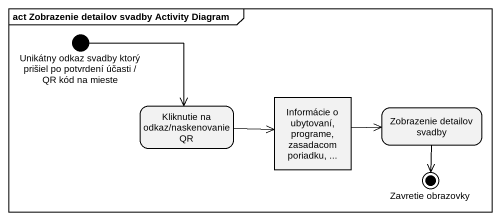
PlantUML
@startuml
mainframe act Zobrazenie detailov svadby Activity Diagram
hide empty description
state "Unikátny odkaz svadby ktorý prišiel po potvrdení účasti / QR kód na mieste" as Unikátny_odkaz_svadby_ktorý <<start>>
state "Kliknutie na odkaz/naskenovanie QR" as Kliknutie_na_odkaz
state "Informácie o ubytovaní, programe, zasadacom poriadku, ..." as Informácie_o_ubytovaní <<object>>
state "Zobrazenie detailov svadby" as Zobrazenie_detailov_svadby
state "Zavretie obrazovky" as Zavretie_obrazovky <<end>>
Unikátny_odkaz_svadby_ktorý --> Kliknutie_na_odkaz
Kliknutie_na_odkaz -right-> Informácie_o_ubytovaní
Informácie_o_ubytovaní -right-> Zobrazenie_detailov_svadby
Zobrazenie_detailov_svadby --> Zavretie_obrazovky
@enduml
